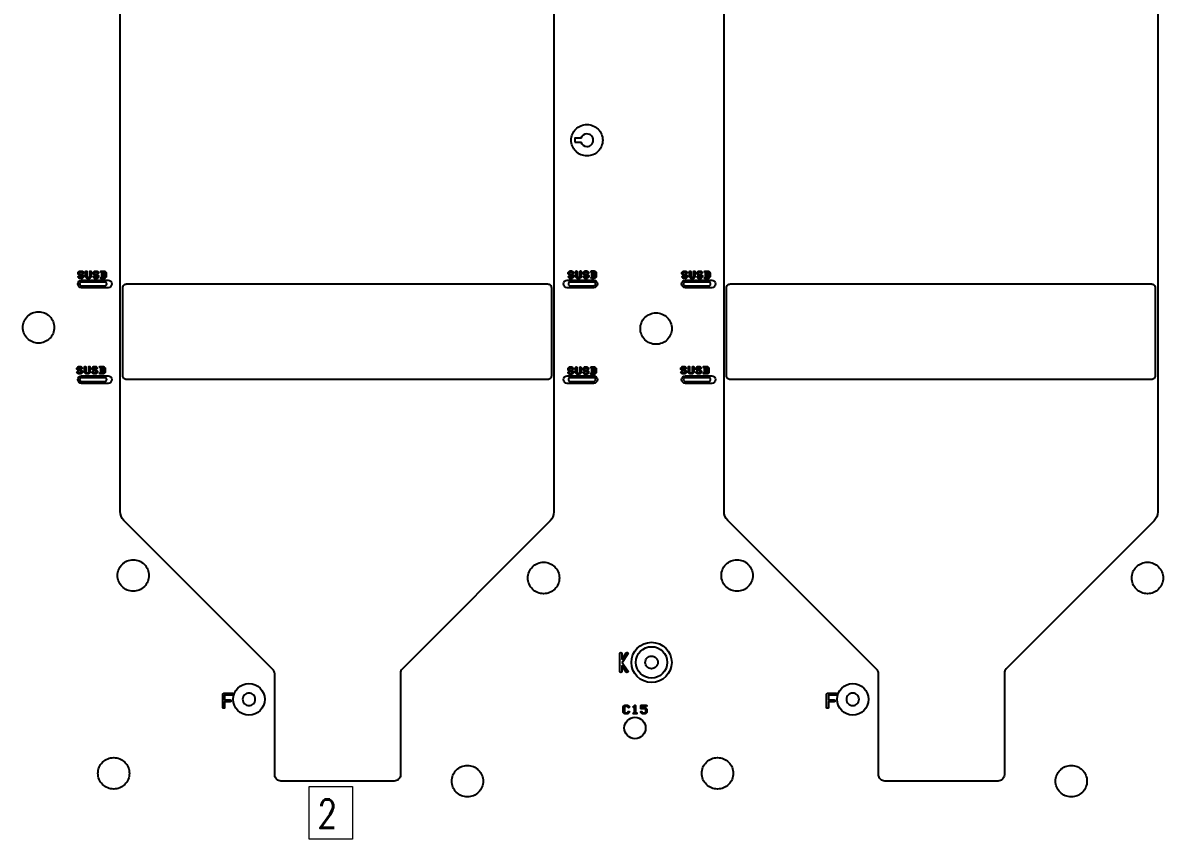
# Model space of a CAD drawing. Extents: x 2864 to 3941, y 2420 to 3182.
# Drawn here: x 3135.2 to 3225.8, y 2771.7 to 2836.6 of the extents above; entities that cross this region are included whole.
import ezdxf
from ezdxf.enums import TextEntityAlignment as Align

# ---------------------------------------------------------------- set-up
doc = ezdxf.new("R2010")
doc.units = 0
for name, color, linetype in [('susd-t_layer2', 6, 'Continuous'), ('ttr1_panel_layer3', 7, 'Continuous'), ('序號', 1, 'Continuous')]:
    doc.layers.add(name, color=color, linetype=linetype)
doc.layers.add('備註', color=1, linetype='Continuous', lineweight=0)
doc.styles.get("Standard").update_dxf_attribs({"font": 'simplex.shx', "height": 2.7})

msp = doc.modelspace()

# ---------------------------------------------------------------- linework, layer by layer
at = {"layer": 'susd-t_layer2', "linetype": 'Continuous'}
for points in [[(3143.12414, 2808.52681), (3143.12414, 2815.5268, -0.41422), (3143.42412, 2815.82677), (3176.89827, 2815.82677, -0.414221), (3177.19824, 2815.5268), (3177.19824, 2808.52681, -0.414221), (3176.89827, 2808.22684), (3143.42412, 2808.22684, -0.41422)], [(3191.12414, 2808.52681), (3191.12414, 2815.5268, -0.41422), (3191.42412, 2815.82677), (3224.89827, 2815.82677, -0.414221), (3225.19824, 2815.5268), (3225.19824, 2808.52681, -0.414221), (3224.89827, 2808.22684), (3191.42412, 2808.22684, -0.41422)]]:
    msp.add_lwpolyline(points, format="xyb", close=True, dxfattribs=at)
at = {"layer": 'ttr1_panel_layer3'}
for p, q in [((3141.50978, 2816.25847), (3141.427, 2816.25847)), ((3180.47026, 2816.26367), (3180.38748, 2816.26367)), ((3189.50978, 2816.25847), (3189.427, 2816.25847)), ((3141.42117, 2808.67379), (3141.33839, 2808.67379)), ((3180.45916, 2808.63883), (3180.37638, 2808.63883)), ((3189.42117, 2808.67379), (3189.33839, 2808.67379))]:
    msp.add_line(p, q, dxfattribs=at)
at = {"layer": 'ttr1_panel_layer3', "linetype": 'Continuous'}
for points in [[(3142.92399, 2797.73867), (3142.92399, 2867.99786, -0.198849), (3143.21685, 2868.70474), (3153.97223, 2879.46012, 0.198916), (3154.26509, 2880.16726), (3154.26509, 2894.68031, -0.414068), (3154.76522, 2895.18018), (3165.56022, 2895.18018, -0.414218), (3166.06009, 2894.68031), (3166.06009, 2880.16726, 0.198916), (3166.35295, 2879.46012), (3177.10528, 2868.70779, -0.198916), (3177.39814, 2868.00066), (3177.39814, 2797.70082, -0.198917), (3177.10528, 2796.99369), (3165.35103, 2785.23943, 0.198625), (3165.20487, 2784.88627), (3165.20487, 2776.80551, -0.414364), (3164.70474, 2776.30539), (3155.70476, 2776.30539, -0.414217), (3155.20489, 2776.80551), (3155.20489, 2784.83648, 0.198853), (3155.05843, 2785.18996), (3143.21685, 2797.03153, -0.198917)], [(3190.92399, 2797.73867), (3190.92399, 2867.99786, -0.198849), (3191.21685, 2868.70474), (3201.97223, 2879.46012, 0.198916), (3202.26509, 2880.16726), (3202.26509, 2894.68031, -0.414068), (3202.76522, 2895.18018), (3213.56022, 2895.18018, -0.414218), (3214.06009, 2894.68031), (3214.06009, 2880.16726, 0.198916), (3214.35295, 2879.46012), (3225.10528, 2868.70779, -0.198916), (3225.39814, 2868.00066), (3225.39814, 2797.70082, -0.198917), (3225.10528, 2796.99369), (3213.35103, 2785.23943, 0.198625), (3213.20487, 2784.88627), (3213.20487, 2776.80551, -0.414364), (3212.70474, 2776.30539), (3203.70476, 2776.30539, -0.414217), (3203.20489, 2776.80551), (3203.20489, 2784.83648, 0.198853), (3203.05843, 2785.18996), (3191.21685, 2797.03153, -0.198917)], [(3178.77663, 2827.25683, -0.414215), (3180.02663, 2828.50683, -0.414215), (3181.27663, 2827.25683, -0.414215), (3180.02663, 2826.00683, -0.414215)], [(3179.07549, 2827.10683), (3179.54966, 2827.10683, 0.327544), (3180.02663, 2826.75683, 0.414217), (3180.52663, 2827.25683, 0.414217), (3180.02663, 2827.75683, 0.327542), (3179.54966, 2827.40683), (3179.07549, 2827.40683)], [(3139.577, 2816.63959), (3139.577, 2816.72237, -0.200121), (3139.5918, 2816.75788), (3139.67427, 2816.84035, -0.200121), (3139.70978, 2816.85515), (3139.87534, 2816.85515, -0.200121), (3139.91085, 2816.84035), (3139.99348, 2816.75773, -1), (3139.92277, 2816.68702), (3139.85463, 2816.75515), (3139.73049, 2816.75515), (3139.677, 2816.70166), (3139.677, 2816.6603), (3139.73049, 2816.60681), (3139.87534, 2816.60681, -0.200121), (3139.91085, 2816.59201), (3139.99332, 2816.50954, -0.200121), (3140.00812, 2816.47403), (3140.00812, 2816.39125, -0.200121), (3139.99332, 2816.35574), (3139.91085, 2816.27327, -0.200121), (3139.87534, 2816.25847), (3139.70978, 2816.25847, -0.200121), (3139.67427, 2816.27327), (3139.59164, 2816.35589, -1), (3139.66235, 2816.4266), (3139.73049, 2816.35847), (3139.85463, 2816.35847), (3139.90812, 2816.41196), (3139.90812, 2816.45332), (3139.85463, 2816.50681), (3139.70978, 2816.50681, -0.200121), (3139.67427, 2816.52161), (3139.5918, 2816.60408, -0.200121)], [(3140.177, 2816.39125), (3140.177, 2816.80515, -1), (3140.277, 2816.80515), (3140.277, 2816.41196), (3140.33049, 2816.35847), (3140.45463, 2816.35847), (3140.50812, 2816.41196), (3140.50812, 2816.80515, -1), (3140.60812, 2816.80515), (3140.60812, 2816.39125, -0.200121), (3140.59332, 2816.35574), (3140.51085, 2816.27327, -0.200121), (3140.47534, 2816.25847), (3140.30978, 2816.25847, -0.200121), (3140.27427, 2816.27327), (3140.1918, 2816.35574, -0.200121)], [(3140.777, 2816.63959), (3140.777, 2816.72237, -0.200121), (3140.7918, 2816.75788), (3140.87427, 2816.84035, -0.200121), (3140.90978, 2816.85515), (3141.07534, 2816.85515, -0.200121), (3141.11085, 2816.84035), (3141.19348, 2816.75773, -1), (3141.12277, 2816.68702), (3141.05463, 2816.75515), (3140.93049, 2816.75515), (3140.877, 2816.70166), (3140.877, 2816.6603), (3140.93049, 2816.60681), (3141.07534, 2816.60681, -0.200121), (3141.11085, 2816.59201), (3141.19332, 2816.50954, -0.200121), (3141.20812, 2816.47403), (3141.20812, 2816.39125, -0.200121), (3141.19332, 2816.35574), (3141.11085, 2816.27327, -0.200121), (3141.07534, 2816.25847), (3140.90978, 2816.25847, -0.200121), (3140.87427, 2816.27327), (3140.79164, 2816.35589, -1), (3140.86235, 2816.4266), (3140.93049, 2816.35847), (3141.05463, 2816.35847), (3141.10812, 2816.41196), (3141.10812, 2816.45332), (3141.05463, 2816.50681), (3140.90978, 2816.50681, -0.200121), (3140.87427, 2816.52161), (3140.7918, 2816.60408, -0.200121)], [(3178.53748, 2816.6448), (3178.53748, 2816.72758, -0.200121), (3178.55228, 2816.76309), (3178.63475, 2816.84556, -0.200121), (3178.67026, 2816.86036), (3178.83582, 2816.86036, -0.200121), (3178.87133, 2816.84556), (3178.95396, 2816.76294, -1), (3178.88325, 2816.69223), (3178.81511, 2816.76036), (3178.69097, 2816.76036), (3178.63748, 2816.70687), (3178.63748, 2816.66551), (3178.69097, 2816.61202), (3178.83582, 2816.61202, -0.200121), (3178.87133, 2816.59722), (3178.9538, 2816.51475, -0.200121), (3178.9686, 2816.47924), (3178.9686, 2816.39645, -0.200121), (3178.9538, 2816.36094), (3178.87133, 2816.27847, -0.200121), (3178.83582, 2816.26367), (3178.67026, 2816.26367, -0.200121), (3178.63475, 2816.27847), (3178.55212, 2816.3611, -1), (3178.62283, 2816.43181), (3178.69097, 2816.36367), (3178.81511, 2816.36367), (3178.8686, 2816.41716), (3178.8686, 2816.45853), (3178.81511, 2816.51202), (3178.67026, 2816.51202, -0.200121), (3178.63475, 2816.52682), (3178.55228, 2816.60929, -0.200121)], [(3179.13748, 2816.39645), (3179.13748, 2816.81036, -1), (3179.23748, 2816.81036), (3179.23748, 2816.41716), (3179.29097, 2816.36367), (3179.41511, 2816.36367), (3179.4686, 2816.41716), (3179.4686, 2816.81036, -1), (3179.5686, 2816.81036), (3179.5686, 2816.39645, -0.200121), (3179.5538, 2816.36094), (3179.47133, 2816.27847, -0.200121), (3179.43582, 2816.26367), (3179.27026, 2816.26367, -0.200121), (3179.23475, 2816.27847), (3179.15228, 2816.36094, -0.200121)], [(3179.73748, 2816.6448), (3179.73748, 2816.72758, -0.200121), (3179.75228, 2816.76309), (3179.83475, 2816.84556, -0.200121), (3179.87026, 2816.86036), (3180.03582, 2816.86036, -0.200121), (3180.07133, 2816.84556), (3180.15396, 2816.76294, -1), (3180.08325, 2816.69223), (3180.01511, 2816.76036), (3179.89097, 2816.76036), (3179.83748, 2816.70687), (3179.83748, 2816.66551), (3179.89097, 2816.61202), (3180.03582, 2816.61202, -0.200121), (3180.07133, 2816.59722), (3180.1538, 2816.51475, -0.200121), (3180.1686, 2816.47924), (3180.1686, 2816.39645, -0.200121), (3180.1538, 2816.36094), (3180.07133, 2816.27847, -0.200121), (3180.03582, 2816.26367), (3179.87026, 2816.26367, -0.200121), (3179.83475, 2816.27847), (3179.75212, 2816.3611, -1), (3179.82283, 2816.43181), (3179.89097, 2816.36367), (3180.01511, 2816.36367), (3180.0686, 2816.41716), (3180.0686, 2816.45853), (3180.01511, 2816.51202), (3179.87026, 2816.51202, -0.200121), (3179.83475, 2816.52682), (3179.75228, 2816.60929, -0.200121)], [(3187.577, 2816.63959), (3187.577, 2816.72237, -0.200121), (3187.5918, 2816.75788), (3187.67427, 2816.84035, -0.200121), (3187.70978, 2816.85515), (3187.87534, 2816.85515, -0.200121), (3187.91085, 2816.84035), (3187.99348, 2816.75773, -1), (3187.92277, 2816.68702), (3187.85463, 2816.75515), (3187.73049, 2816.75515), (3187.677, 2816.70166), (3187.677, 2816.6603), (3187.73049, 2816.60681), (3187.87534, 2816.60681, -0.200121), (3187.91085, 2816.59201), (3187.99332, 2816.50954, -0.200121), (3188.00812, 2816.47403), (3188.00812, 2816.39125, -0.200121), (3187.99332, 2816.35574), (3187.91085, 2816.27327, -0.200121), (3187.87534, 2816.25847), (3187.70978, 2816.25847, -0.200121), (3187.67427, 2816.27327), (3187.59164, 2816.35589, -1), (3187.66235, 2816.4266), (3187.73049, 2816.35847), (3187.85463, 2816.35847), (3187.90812, 2816.41196), (3187.90812, 2816.45332), (3187.85463, 2816.50681), (3187.70978, 2816.50681, -0.200121), (3187.67427, 2816.52161), (3187.5918, 2816.60408, -0.200121)], [(3188.177, 2816.39125), (3188.177, 2816.80515, -1), (3188.277, 2816.80515), (3188.277, 2816.41196), (3188.33049, 2816.35847), (3188.45463, 2816.35847), (3188.50812, 2816.41196), (3188.50812, 2816.80515, -1), (3188.60812, 2816.80515), (3188.60812, 2816.39125, -0.200121), (3188.59332, 2816.35574), (3188.51085, 2816.27327, -0.200121), (3188.47534, 2816.25847), (3188.30978, 2816.25847, -0.200121), (3188.27427, 2816.27327), (3188.1918, 2816.35574, -0.200121)], [(3188.777, 2816.63959), (3188.777, 2816.72237, -0.200121), (3188.7918, 2816.75788), (3188.87427, 2816.84035, -0.200121), (3188.90978, 2816.85515), (3189.07534, 2816.85515, -0.200121), (3189.11085, 2816.84035), (3189.19348, 2816.75773, -1), (3189.12277, 2816.68702), (3189.05463, 2816.75515), (3188.93049, 2816.75515), (3188.877, 2816.70166), (3188.877, 2816.6603), (3188.93049, 2816.60681), (3189.07534, 2816.60681, -0.200121), (3189.11085, 2816.59201), (3189.19332, 2816.50954, -0.200121), (3189.20812, 2816.47403), (3189.20812, 2816.39125, -0.200121), (3189.19332, 2816.35574), (3189.11085, 2816.27327, -0.200121), (3189.07534, 2816.25847), (3188.90978, 2816.25847, -0.200121), (3188.87427, 2816.27327), (3188.79164, 2816.35589, -1), (3188.86235, 2816.4266), (3188.93049, 2816.35847), (3189.05463, 2816.35847), (3189.10812, 2816.41196), (3189.10812, 2816.45332), (3189.05463, 2816.50681), (3188.90978, 2816.50681, -0.200121), (3188.87427, 2816.52161), (3188.7918, 2816.60408, -0.200121)], [(3139.85001, 2815.52677, -1), (3139.85001, 2816.12677), (3141.9553, 2816.12677, -1), (3141.9553, 2815.52677)], [(3139.85001, 2815.67677), (3141.70747, 2815.67677, 1), (3141.70747, 2815.97677), (3139.85001, 2815.97677, 1)], [(3178.45421, 2815.52677, -1), (3178.45421, 2816.12677), (3180.5595, 2816.12677, -1), (3180.5595, 2815.52677)], [(3178.70204, 2815.67677), (3180.5595, 2815.67677, 1), (3180.5595, 2815.97677), (3178.70204, 2815.97677, 1)], [(3187.85001, 2815.52677, -1), (3187.85001, 2816.12677), (3189.9553, 2816.12677, -1), (3189.9553, 2815.52677)], [(3187.85001, 2815.67677), (3189.70747, 2815.67677, 1), (3189.70747, 2815.97677), (3187.85001, 2815.97677, 1)], [(3135.18199, 2812.37282, -0.414215), (3136.43199, 2813.62282, -0.414215), (3137.68199, 2812.37282, -0.414215), (3136.43199, 2811.12282, -0.414215)], [(3184.27048, 2812.28075, -0.414215), (3185.52048, 2813.53075, -0.414215), (3186.77048, 2812.28075, -0.414215), (3185.52048, 2811.03075, -0.414215)], [(3139.48839, 2809.05491), (3139.48839, 2809.1377, -0.200121), (3139.50319, 2809.17321), (3139.58566, 2809.25568, -0.200121), (3139.62117, 2809.27048), (3139.78674, 2809.27048, -0.200121), (3139.82225, 2809.25568), (3139.90487, 2809.17305, -1), (3139.83416, 2809.10234), (3139.76603, 2809.17048), (3139.64188, 2809.17048), (3139.58839, 2809.11699), (3139.58839, 2809.07562), (3139.64188, 2809.02213), (3139.78674, 2809.02213, -0.200121), (3139.82225, 2809.00733), (3139.90472, 2808.92486, -0.200121), (3139.91952, 2808.88935), (3139.91952, 2808.80657, -0.200121), (3139.90472, 2808.77106), (3139.82225, 2808.68859, -0.200121), (3139.78674, 2808.67379), (3139.62117, 2808.67379, -0.200121), (3139.58566, 2808.68859), (3139.50304, 2808.77121, -1), (3139.57375, 2808.84192), (3139.64188, 2808.77379), (3139.76603, 2808.77379), (3139.81952, 2808.82728), (3139.81952, 2808.86864), (3139.76603, 2808.92213), (3139.62117, 2808.92213, -0.200121), (3139.58566, 2808.93693), (3139.50319, 2809.0194, -0.200121)], [(3140.08839, 2808.80657), (3140.08839, 2809.22048, -1), (3140.18839, 2809.22048), (3140.18839, 2808.82728), (3140.24188, 2808.77379), (3140.36603, 2808.77379), (3140.41952, 2808.82728), (3140.41952, 2809.22048, -1), (3140.51952, 2809.22048), (3140.51952, 2808.80657, -0.200121), (3140.50472, 2808.77106), (3140.42225, 2808.68859, -0.200121), (3140.38674, 2808.67379), (3140.22117, 2808.67379, -0.200121), (3140.18566, 2808.68859), (3140.10319, 2808.77106, -0.200121)], [(3140.68839, 2809.05491), (3140.68839, 2809.1377, -0.200121), (3140.70319, 2809.17321), (3140.78566, 2809.25568, -0.200121), (3140.82117, 2809.27048), (3140.98674, 2809.27048, -0.200121), (3141.02225, 2809.25568), (3141.10487, 2809.17305, -1), (3141.03416, 2809.10234), (3140.96603, 2809.17048), (3140.84188, 2809.17048), (3140.78839, 2809.11699), (3140.78839, 2809.07562), (3140.84188, 2809.02213), (3140.98674, 2809.02213, -0.200121), (3141.02225, 2809.00733), (3141.10472, 2808.92486, -0.200121), (3141.11952, 2808.88935), (3141.11952, 2808.80657, -0.200121), (3141.10472, 2808.77106), (3141.02225, 2808.68859, -0.200121), (3140.98674, 2808.67379), (3140.82117, 2808.67379, -0.200121), (3140.78566, 2808.68859), (3140.70304, 2808.77121, -1), (3140.77375, 2808.84192), (3140.84188, 2808.77379), (3140.96603, 2808.77379), (3141.01952, 2808.82728), (3141.01952, 2808.86864), (3140.96603, 2808.92213), (3140.82117, 2808.92213, -0.200121), (3140.78566, 2808.93693), (3140.70319, 2809.0194, -0.200121)], [(3187.48839, 2809.05491), (3187.48839, 2809.1377, -0.200121), (3187.50319, 2809.17321), (3187.58566, 2809.25568, -0.200121), (3187.62117, 2809.27048), (3187.78674, 2809.27048, -0.200121), (3187.82225, 2809.25568), (3187.90487, 2809.17305, -1), (3187.83416, 2809.10234), (3187.76603, 2809.17048), (3187.64188, 2809.17048), (3187.58839, 2809.11699), (3187.58839, 2809.07562), (3187.64188, 2809.02213), (3187.78674, 2809.02213, -0.200121), (3187.82225, 2809.00733), (3187.90472, 2808.92486, -0.200121), (3187.91952, 2808.88935), (3187.91952, 2808.80657, -0.200121), (3187.90472, 2808.77106), (3187.82225, 2808.68859, -0.200121), (3187.78674, 2808.67379), (3187.62117, 2808.67379, -0.200121), (3187.58566, 2808.68859), (3187.50304, 2808.77121, -1), (3187.57375, 2808.84192), (3187.64188, 2808.77379), (3187.76603, 2808.77379), (3187.81952, 2808.82728), (3187.81952, 2808.86864), (3187.76603, 2808.92213), (3187.62117, 2808.92213, -0.200121), (3187.58566, 2808.93693), (3187.50319, 2809.0194, -0.200121)], [(3188.08839, 2808.80657), (3188.08839, 2809.22048, -1), (3188.18839, 2809.22048), (3188.18839, 2808.82728), (3188.24188, 2808.77379), (3188.36603, 2808.77379), (3188.41952, 2808.82728), (3188.41952, 2809.22048, -1), (3188.51952, 2809.22048), (3188.51952, 2808.80657, -0.200121), (3188.50472, 2808.77106), (3188.42225, 2808.68859, -0.200121), (3188.38674, 2808.67379), (3188.22117, 2808.67379, -0.200121), (3188.18566, 2808.68859), (3188.10319, 2808.77106, -0.200121)], [(3188.68839, 2809.05491), (3188.68839, 2809.1377, -0.200121), (3188.70319, 2809.17321), (3188.78566, 2809.25568, -0.200121), (3188.82117, 2809.27048), (3188.98674, 2809.27048, -0.200121), (3189.02225, 2809.25568), (3189.10487, 2809.17305, -1), (3189.03416, 2809.10234), (3188.96603, 2809.17048), (3188.84188, 2809.17048), (3188.78839, 2809.11699), (3188.78839, 2809.07562), (3188.84188, 2809.02213), (3188.98674, 2809.02213, -0.200121), (3189.02225, 2809.00733), (3189.10472, 2808.92486, -0.200121), (3189.11952, 2808.88935), (3189.11952, 2808.80657, -0.200121), (3189.10472, 2808.77106), (3189.02225, 2808.68859, -0.200121), (3188.98674, 2808.67379), (3188.82117, 2808.67379, -0.200121), (3188.78566, 2808.68859), (3188.70304, 2808.77121, -1), (3188.77375, 2808.84192), (3188.84188, 2808.77379), (3188.96603, 2808.77379), (3189.01952, 2808.82728), (3189.01952, 2808.86864), (3188.96603, 2808.92213), (3188.82117, 2808.92213, -0.200121), (3188.78566, 2808.93693), (3188.70319, 2809.0194, -0.200121)], [(3139.85001, 2807.92684, -1), (3139.85001, 2808.52684), (3141.9553, 2808.52684, -1), (3141.9553, 2807.92684)], [(3139.85001, 2808.07684), (3141.70747, 2808.07684, 1), (3141.70747, 2808.37684), (3139.85001, 2808.37684, 1)], [(3178.45421, 2807.92684, -1), (3178.45421, 2808.52684), (3180.5595, 2808.52684, -1), (3180.5595, 2807.92684)], [(3178.52638, 2809.01996), (3178.52638, 2809.10274, -0.200121), (3178.54118, 2809.13825), (3178.62365, 2809.22072, -0.200121), (3178.65916, 2809.23552), (3178.82472, 2809.23552, -0.200121), (3178.86023, 2809.22072), (3178.94286, 2809.1381, -1), (3178.87215, 2809.06739), (3178.80401, 2809.13552), (3178.67987, 2809.13552), (3178.62638, 2809.08203), (3178.62638, 2809.04067), (3178.67987, 2808.98718), (3178.82472, 2808.98718, -0.200121), (3178.86023, 2808.97238), (3178.9427, 2808.88991, -0.200121), (3178.9575, 2808.8544), (3178.9575, 2808.77161, -0.200121), (3178.9427, 2808.7361), (3178.86023, 2808.65363, -0.200121), (3178.82472, 2808.63883), (3178.65916, 2808.63883, -0.200121), (3178.62365, 2808.65363), (3178.54102, 2808.73626, -1), (3178.61173, 2808.80697), (3178.67987, 2808.73883), (3178.80401, 2808.73883), (3178.8575, 2808.79232), (3178.8575, 2808.83369), (3178.80401, 2808.88718), (3178.65916, 2808.88718, -0.200121), (3178.62365, 2808.90198), (3178.54118, 2808.98445, -0.200121)], [(3178.70204, 2808.07684), (3180.5595, 2808.07684, 1), (3180.5595, 2808.37684), (3178.70204, 2808.37684, 1)], [(3179.12638, 2808.77161), (3179.12638, 2809.18552, -1), (3179.22638, 2809.18552), (3179.22638, 2808.79232), (3179.27987, 2808.73883), (3179.40401, 2808.73883), (3179.4575, 2808.79232), (3179.4575, 2809.18552, -1), (3179.5575, 2809.18552), (3179.5575, 2808.77161, -0.200121), (3179.5427, 2808.7361), (3179.46023, 2808.65363, -0.200121), (3179.42472, 2808.63883), (3179.25916, 2808.63883, -0.200121), (3179.22365, 2808.65363), (3179.14118, 2808.7361, -0.200121)], [(3179.72638, 2809.01996), (3179.72638, 2809.10274, -0.200121), (3179.74118, 2809.13825), (3179.82365, 2809.22072, -0.200121), (3179.85916, 2809.23552), (3180.02472, 2809.23552, -0.200121), (3180.06023, 2809.22072), (3180.14286, 2809.1381, -1), (3180.07215, 2809.06739), (3180.00401, 2809.13552), (3179.87987, 2809.13552), (3179.82638, 2809.08203), (3179.82638, 2809.04067), (3179.87987, 2808.98718), (3180.02472, 2808.98718, -0.200121), (3180.06023, 2808.97238), (3180.1427, 2808.88991, -0.200121), (3180.1575, 2808.8544), (3180.1575, 2808.77161, -0.200121), (3180.1427, 2808.7361), (3180.06023, 2808.65363, -0.200121), (3180.02472, 2808.63883), (3179.85916, 2808.63883, -0.200121), (3179.82365, 2808.65363), (3179.74102, 2808.73626, -1), (3179.81173, 2808.80697), (3179.87987, 2808.73883), (3180.00401, 2808.73883), (3180.0575, 2808.79232), (3180.0575, 2808.83369), (3180.00401, 2808.88718), (3179.85916, 2808.88718, -0.200121), (3179.82365, 2808.90198), (3179.74118, 2808.98445, -0.200121)], [(3187.85001, 2807.92684, -1), (3187.85001, 2808.52684), (3189.9553, 2808.52684, -1), (3189.9553, 2807.92684)], [(3187.85001, 2808.07684), (3189.70747, 2808.07684, 1), (3189.70747, 2808.37684), (3187.85001, 2808.37684, 1)], [(3142.70982, 2792.65194, -0.414215), (3143.95982, 2793.90194, -0.414215), (3145.20982, 2792.65194, -0.414215), (3143.95982, 2791.40194, -0.414215)], [(3190.70982, 2792.65194, -0.414215), (3191.95982, 2793.90194, -0.414215), (3193.20982, 2792.65194, -0.414215), (3191.95982, 2791.40194, -0.414215)], [(3175.33262, 2792.45455, -0.414215), (3176.58262, 2793.70455, -0.414215), (3177.83262, 2792.45455, -0.414215), (3176.58262, 2791.20455, -0.414215)], [(3223.33262, 2792.45455, -0.414215), (3224.58262, 2793.70455, -0.414215), (3225.83262, 2792.45455, -0.414215), (3224.58262, 2791.20455, -0.414215)], [(3184.66107, 2785.74278, -0.414217), (3185.16107, 2786.24278, -0.414217), (3185.66107, 2785.74278, -0.414217), (3185.16107, 2785.24278, -0.414217)], [(3151.0766, 2782.16879), (3151.0766, 2782.69031), (3151.0766, 2783.21184, -0.414241), (3151.1516, 2783.28684), (3151.84697, 2783.28684, -1), (3151.84697, 2783.13684), (3151.2266, 2783.13684), (3151.2266, 2782.76531), (3151.67312, 2782.76531, -1), (3151.67312, 2782.61531), (3151.2266, 2782.61531), (3151.2266, 2782.16879, -1)], [(3152.65865, 2782.80735, 0.414217), (3153.15865, 2782.30735, 0.414217), (3153.65865, 2782.80735, 0.414217), (3153.15865, 2783.30735, 0.414217)], [(3199.0766, 2782.16879), (3199.0766, 2782.69031), (3199.0766, 2783.21184, -0.414241), (3199.1516, 2783.28684), (3199.84697, 2783.28684, -1), (3199.84697, 2783.13684), (3199.2266, 2783.13684), (3199.2266, 2782.76531), (3199.67312, 2782.76531, -1), (3199.67312, 2782.61531), (3199.2266, 2782.61531), (3199.2266, 2782.16879, -1)], [(3200.65865, 2782.80735, 0.414217), (3201.15865, 2782.30735, 0.414217), (3201.65865, 2782.80735, 0.414217), (3201.15865, 2783.30735, 0.414217)], [(3182.89955, 2781.79426), (3182.89955, 2782.19161, -0.200121), (3182.91435, 2782.22712), (3183.01338, 2782.32615, -0.200121), (3183.04889, 2782.34095), (3183.24756, 2782.34095, -0.200121), (3183.28307, 2782.32615), (3183.38225, 2782.22697, -1), (3183.31154, 2782.15626), (3183.22685, 2782.24095), (3183.0696, 2782.24095), (3182.99955, 2782.1709), (3182.99955, 2781.81497), (3183.0696, 2781.74492), (3183.22685, 2781.74492), (3183.31154, 2781.82962, -1), (3183.38225, 2781.75891), (3183.28307, 2781.65972, -0.200121), (3183.24756, 2781.64492), (3183.04889, 2781.64492, -0.200121), (3183.01338, 2781.65972), (3182.91435, 2781.75875, -0.200121)], [(3184.29955, 2782.09227), (3184.29955, 2782.29095, -0.414253), (3184.34955, 2782.34095), (3184.7469, 2782.34095, -1), (3184.7469, 2782.24095), (3184.39955, 2782.24095), (3184.39955, 2782.14227), (3184.64756, 2782.14227, -0.200121), (3184.68307, 2782.12747), (3184.7821, 2782.02845, -0.200121), (3184.7969, 2781.99294), (3184.7969, 2781.79426, -0.200121), (3184.7821, 2781.75875), (3184.68307, 2781.65972, -0.200121), (3184.64756, 2781.64492), (3184.44889, 2781.64492, -0.200121), (3184.41338, 2781.65972), (3184.31419, 2781.75891, -1), (3184.3849, 2781.82962), (3184.4696, 2781.74492), (3184.62685, 2781.74492), (3184.6969, 2781.81497), (3184.6969, 2781.97223), (3184.62685, 2782.04227), (3184.34955, 2782.04227, -0.414253)], [(3182.99298, 2780.52828, -0.414215), (3183.84298, 2781.37828, -0.414215), (3184.69298, 2780.52828, -0.414215), (3183.84298, 2779.67828, -0.414215)], [(3141.1559, 2776.92278, -0.414215), (3142.4059, 2778.17278, -0.414215), (3143.6559, 2776.92278, -0.414215), (3142.4059, 2775.67278, -0.414215)], [(3169.27523, 2776.30151, -0.414215), (3170.52523, 2777.55151, -0.414215), (3171.77523, 2776.30151, -0.414215), (3170.52523, 2775.05151, -0.414215)], [(3189.1559, 2776.92278, -0.414215), (3190.4059, 2778.17278, -0.414215), (3191.6559, 2776.92278, -0.414215), (3190.4059, 2775.67278, -0.414215)], [(3217.27523, 2776.30151, -0.414215), (3218.52523, 2777.55151, -0.414215), (3219.77523, 2776.30151, -0.414215), (3218.52523, 2775.05151, -0.414215)]]:
    msp.add_lwpolyline(points, format="xyb", close=True, dxfattribs=at)
for points in [[(3141.427, 2816.25847, -1), (3141.427, 2816.35847), (3141.45978, 2816.35847), (3141.45978, 2816.75515), (3141.427, 2816.75515, -1), (3141.427, 2816.85515), (3141.50978, 2816.85515), (3141.67534, 2816.85515, -0.200121), (3141.71085, 2816.84035), (3141.79332, 2816.75788, -0.200121), (3141.80812, 2816.72237), (3141.80812, 2816.39125, -0.200121), (3141.79332, 2816.35574), (3141.71085, 2816.27327, -0.200121), (3141.67534, 2816.25847), (3141.50978, 2816.25847)], [(3180.38748, 2816.26367, -1), (3180.38748, 2816.36367), (3180.42026, 2816.36367), (3180.42026, 2816.76036), (3180.38748, 2816.76036, -1), (3180.38748, 2816.86036), (3180.47026, 2816.86036), (3180.63582, 2816.86036, -0.200121), (3180.67133, 2816.84556), (3180.7538, 2816.76309, -0.200121), (3180.7686, 2816.72758), (3180.7686, 2816.39645, -0.200121), (3180.7538, 2816.36094), (3180.67133, 2816.27847, -0.200121), (3180.63582, 2816.26367), (3180.47026, 2816.26367)], [(3189.427, 2816.25847, -1), (3189.427, 2816.35847), (3189.45978, 2816.35847), (3189.45978, 2816.75515), (3189.427, 2816.75515, -1), (3189.427, 2816.85515), (3189.50978, 2816.85515), (3189.67534, 2816.85515, -0.200121), (3189.71085, 2816.84035), (3189.79332, 2816.75788, -0.200121), (3189.80812, 2816.72237), (3189.80812, 2816.39125, -0.200121), (3189.79332, 2816.35574), (3189.71085, 2816.27327, -0.200121), (3189.67534, 2816.25847), (3189.50978, 2816.25847)], [(3141.33839, 2808.67379, -1), (3141.33839, 2808.77379), (3141.37117, 2808.77379), (3141.37117, 2809.17048), (3141.33839, 2809.17048, -1), (3141.33839, 2809.27048), (3141.42117, 2809.27048), (3141.58674, 2809.27048, -0.200121), (3141.62225, 2809.25568), (3141.70472, 2809.17321, -0.200121), (3141.71952, 2809.1377), (3141.71952, 2808.80657, -0.200121), (3141.70472, 2808.77106), (3141.62225, 2808.68859, -0.200121), (3141.58674, 2808.67379), (3141.42117, 2808.67379)], [(3189.33839, 2808.67379, -1), (3189.33839, 2808.77379), (3189.37117, 2808.77379), (3189.37117, 2809.17048), (3189.33839, 2809.17048, -1), (3189.33839, 2809.27048), (3189.42117, 2809.27048), (3189.58674, 2809.27048, -0.200121), (3189.62225, 2809.25568), (3189.70472, 2809.17321, -0.200121), (3189.71952, 2809.1377), (3189.71952, 2808.80657, -0.200121), (3189.70472, 2808.77106), (3189.62225, 2808.68859, -0.200121), (3189.58674, 2808.67379), (3189.42117, 2808.67379)], [(3180.37638, 2808.63883, -1), (3180.37638, 2808.73883), (3180.40916, 2808.73883), (3180.40916, 2809.13552), (3180.37638, 2809.13552, -1), (3180.37638, 2809.23552), (3180.45916, 2809.23552), (3180.62472, 2809.23552, -0.200121), (3180.66023, 2809.22072), (3180.7427, 2809.13825, -0.200121), (3180.7575, 2809.10274), (3180.7575, 2808.77161, -0.200121), (3180.7427, 2808.7361), (3180.66023, 2808.65363, -0.200121), (3180.62472, 2808.63883), (3180.45916, 2808.63883)], [(3182.64704, 2785.0173), (3182.64704, 2786.4577, -1), (3182.79704, 2786.4577), (3182.79704, 2785.97835)], [(3182.79704, 2785.97835), (3183.15699, 2786.50028, -1), (3183.28047, 2786.41512), (3182.81315, 2785.7375), (3183.28047, 2785.05988, -1), (3183.15699, 2784.97472), (3182.79704, 2785.49664)], [(3182.79704, 2785.49664), (3182.79704, 2785.0173, -1), (3182.64704, 2785.0173)], [(3183.79822, 2782.17024), (3183.78424, 2782.15626, -1), (3183.71353, 2782.22697)], [(3183.84822, 2781.64492), (3183.74889, 2781.64492, -1), (3183.74889, 2781.74492), (3183.79822, 2781.74492), (3183.79822, 2782.17024)], [(3183.71353, 2782.22697), (3183.81271, 2782.32615, -0.669786), (3183.89822, 2782.29095), (3183.89822, 2781.74492), (3183.94756, 2781.74492, -1), (3183.94756, 2781.64492), (3183.84822, 2781.64492)]]:
    msp.add_lwpolyline(points, format="xyb", dxfattribs=at)
for points in [[(3141.55978, 2816.35847), (3141.65463, 2816.35847), (3141.70812, 2816.41196), (3141.70812, 2816.70166), (3141.65463, 2816.75515), (3141.55978, 2816.75515)], [(3180.52026, 2816.36367), (3180.61511, 2816.36367), (3180.6686, 2816.41716), (3180.6686, 2816.70687), (3180.61511, 2816.76036), (3180.52026, 2816.76036)], [(3189.55978, 2816.35847), (3189.65463, 2816.35847), (3189.70812, 2816.41196), (3189.70812, 2816.70166), (3189.65463, 2816.75515), (3189.55978, 2816.75515)], [(3141.47117, 2808.77379), (3141.56603, 2808.77379), (3141.61952, 2808.82728), (3141.61952, 2809.11699), (3141.56603, 2809.17048), (3141.47117, 2809.17048)], [(3180.50916, 2808.73883), (3180.60401, 2808.73883), (3180.6575, 2808.79232), (3180.6575, 2809.08203), (3180.60401, 2809.13552), (3180.50916, 2809.13552)], [(3189.47117, 2808.77379), (3189.56603, 2808.77379), (3189.61952, 2808.82728), (3189.61952, 2809.11699), (3189.56603, 2809.17048), (3189.47117, 2809.17048)]]:
    msp.add_lwpolyline(points, close=True, dxfattribs=at)
at = {"layer": 'ttr1_panel_layer3'}
for centre, radius in [((3185.16107, 2785.74278), 1.6), ((3185.16107, 2785.74278), 1.25), ((3153.15865, 2782.80735), 1.25), ((3201.15865, 2782.80735), 1.25)]:
    msp.add_circle(centre, radius, dxfattribs=at)
at = {"layer": '備註'}
msp.add_lwpolyline([(3157.95278, 2775.87792), (3161.37819, 2775.87792), (3161.37819, 2771.68761), (3157.95278, 2771.68761)], close=True, dxfattribs=at)

# ---------------------------------------------------------------- texts
at = {"layer": '序號', "width": 0.8}
msp.add_text('2', height=2.268, dxfattribs=at).set_placement((3159.38235, 2773.71316), align=Align.MIDDLE_CENTER)

doc.saveas('drawing.dxf')
